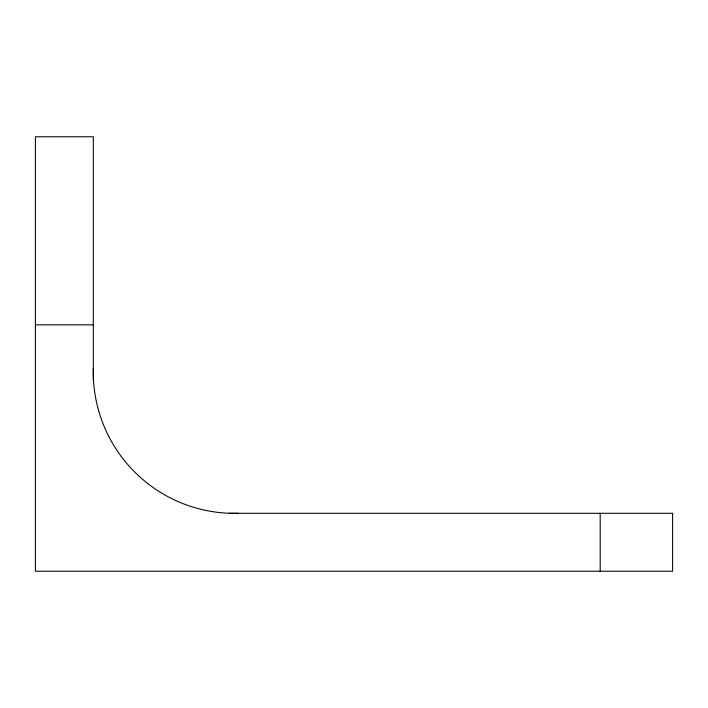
<?xml version="1.0" encoding="UTF-8"?>
<svg xmlns="http://www.w3.org/2000/svg" width="708" height="708" viewBox="0 0 708 708"><rect width="100%" height="100%" fill="white"/><g stroke="black" fill="none" stroke-linecap="round" stroke-linejoin="round"><path stroke-width="1.06" d="M35.4 324.839L93.323 324.839M229.206 513.3L672.6 513.3L672.6 571.223L35.4 571.223L35.4 136.777L93.323 136.777L93.323 380.745M600.189 513.3L600.189 571.223M238.145 513.3A141.255 141.255 0 0 1 93.323 368.479"/></g></svg>
